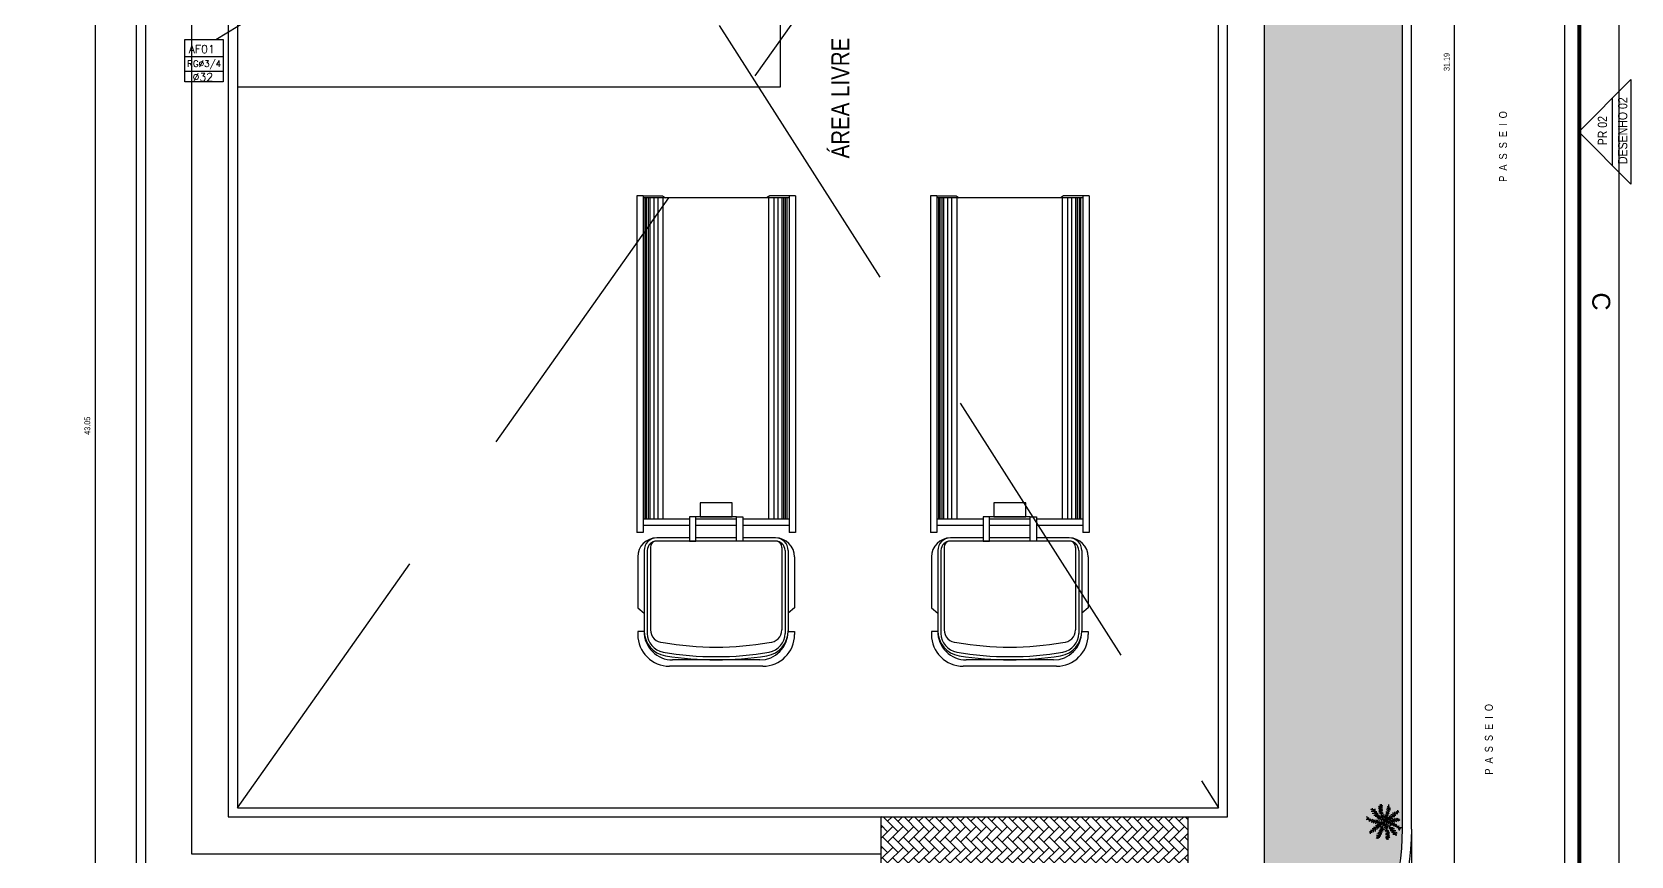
# Model space of a CAD drawing. Header units: millimetres. Extents: x 1904 to 2142, y -1319 to -1235.
# Drawn here: x 2102.03 to 2142.16, y -1288.09 to -1267.4 of the extents above; entities that cross this region are included whole.
import ezdxf
from ezdxf.enums import TextEntityAlignment as Align

# ---------------------------------------------------------------- set-up
doc = ezdxf.new("R2010")
doc.units = ezdxf.units.MM
doc.header["$LTSCALE"] = 30
doc.linetypes.add('HIDDEN', pattern=[0.375, 0.25, -0.125])
doc.layers.get('Defpoints').update_dxf_attribs({"linetype": 'CONTINUOUS'})
for name, color, linetype in [('arquitetura', 8, 'CONTINUOUS'), ('DIEN HOA', 111, 'CONTINUOUS'), ('E-txt-g', 3, 'CONTINUOUS'), ("PRANCHA - PROJETU'S", 7, 'CONTINUOUS'), ('Prumadas_Q', 3, 'CONTINUOUS'), ('Prumadas_T', 2, 'CONTINUOUS')]:
    doc.layers.add(name, color=color, linetype=linetype)
for name, color, linetype, lineweight in [('E-Pen-C', 4, 'CONTINUOUS', 15), ('E-Pen-G', 3, 'CONTINUOUS', 30), ('E-Txt-W', 7, 'CONTINUOUS', 20)]:
    doc.layers.add(name, color=color, linetype=linetype, lineweight=lineweight)
doc.styles.add('ARIAL', font='arial.ttf', dxfattribs={"height": 2})
doc.styles.add('ESC 1.100', font='ARIALN.TTF', dxfattribs={"height": 0.2})
doc.styles.add('F2', font='ARIALN.TTF')
doc.styles.add('REG60', font='romans.shx', dxfattribs={"width": 0.8, "height": 0.15})
doc.styles.add('REG80', font='romans.shx', dxfattribs={"width": 0.8, "height": 0.18})
doc.styles.add('ROMANS', font='simplex.shx', dxfattribs={"height": 6})
doc.dimstyles.new('DIMENSION-1', dxfattribs={"dimtxt": 0.145, "dimasz": 0.07, "dimexe": 1, "dimexo": 0, "dimgap": 0.12, "dimtad": 1, "dimzin": 7, "dimdsep": 46, "dimtxsty": 'F2', "dimblk1": 'TRACO', "dimblk2": 'TRACO', "dimsah": 1, "dimcen": 1, "dimse1": 1, "dimse2": 1, "dimclrd": 4, "dimclre": 256, "dimclrt": 4, "dimadec": 8, "dimazin": 0, "dimtfac": 1, "dimtix": 1, "dimtmove": 2, "dimatfit": 3, "dimldrblk": 'TRACO', "dimfxl": 1, "dimtolj": 1, "dimtzin": 0, "dimarcsym": 0})

# ---------------------------------------------------------------- blocks, each defined once
blk = doc.blocks.new('TXT-AMB75')
at = {"layer": 'E-txt-g', "style": 'REG80', "width": 0.8, "flags": 8}
blk.add_attdef('TXT', text='', height=0.2, dxfattribs=at).set_placement((0.005, 0.296), align=Align.CENTER)
at = {"layer": 'E-Txt-W', "style": 'REG60', "width": 0.8, "flags": 8}
blk.add_attdef('TXT', text='', height=0.15, dxfattribs=at).set_placement((0.005, 0.027), align=Align.CENTER)
blk = doc.blocks.new('TRACO')
at = {"layer": 'E-Pen-C'}
for p, q in [((-1, 0), (1, 0)), ((0, 1), (0, -1))]:
    blk.add_line(p, q, dxfattribs=at)
at = {"layer": 'E-Pen-G'}
blk.add_line((-0.42, -0.42), (0.42, 0.42), dxfattribs=at)
blk = doc.blocks.new('*D142')
at = {"layer": 'arquitetura', "color": 4, "linetype": 'Continuous', "lineweight": -2}
blk.add_line((2137.731, -1292.107), (2137.731, -1244.207), dxfattribs=at)
at = {"layer": 'Defpoints', "color": 0, "linetype": 'Continuous'}
for p in [(2136.658, -1244.137), (2137.731, -1244.137), (2136.658, -1292.177)]:
    blk.add_point(p, dxfattribs=at)
at = {"layer": 'arquitetura', "color": 4, "linetype": 'Continuous', "lineweight": -2, "xscale": 0.07, "yscale": 0.07, "zscale": 0.07}
for p, rotation in [((2137.731, -1244.137), 90), ((2137.731, -1292.177), 270)]:
    blk.add_blockref('TRACO', p, dxfattribs=dict(at, rotation=rotation))
at = {"layer": 'arquitetura', "color": 4, "linetype": 'Continuous', "insert": (2137.537, -1268.157), "char_height": 0.145, "attachment_point": 5, "rotation": 90, "style": 'F2'}
blk.add_mtext('\\A1;31.19', dxfattribs=at)
blk = doc.blocks.new('*D144')
at = {"layer": 'arquitetura', "color": 4, "linetype": 'Continuous', "lineweight": -2}
blk.add_line((2103.61, -1244.207), (2103.61, -1310.369), dxfattribs=at)
at = {"layer": 'Defpoints', "color": 0, "linetype": 'Continuous'}
for p in [(2104.643, -1244.137), (2103.61, -1310.439), (2104.643, -1310.439)]:
    blk.add_point(p, dxfattribs=at)
at = {"layer": 'arquitetura', "color": 4, "linetype": 'Continuous', "lineweight": -2, "xscale": 0.07, "yscale": 0.07, "zscale": 0.07}
for p, rotation in [((2103.61, -1244.137), 90), ((2103.61, -1310.439), 270)]:
    blk.add_blockref('TRACO', p, dxfattribs=dict(at, rotation=rotation))
at = {"layer": 'arquitetura', "color": 4, "linetype": 'Continuous', "insert": (2103.416, -1277.288), "char_height": 0.145, "attachment_point": 5, "rotation": 90, "style": 'F2'}
blk.add_mtext('\\A1;43.05', dxfattribs=at)
blk = doc.blocks.new('A$C43186C71')
at = {"layer": 'DIEN HOA', "color": 8}
for p, q in [((0, 1500), (3184, 1500)), ((0, 1500), (0, 1440)), ((0, 1440), (3184, 1440)), ((0, 1440), (0, 1258)), ((18, 1440), (18, 60)), ((3060, 1423), (18, 1423)), ((3060, 1408), (18, 1408)), ((3060, 1390), (18, 1390)), ((3060, 1375), (18, 1375)), ((3060, 1440), (3060, 1003)), ((3120, 1440), (3120, 1003)), ((3184, 1500), (3184, 1440)), ((3326, 1372), (4106, 1372)), ((3356, 1432), (4115, 1432)), ((3356, 1402), (4140, 1402)), ((3416, 1492), (3899, 1492)), ((3899, 1492), (3948, 1432)), ((4123, 1432), (4123, 1492)), ((4123, 1492), (4151, 1492)), ((0, 1258), (18, 1228)), ((3060, 1336), (18, 1336)), ((3060, 1300), (18, 1300)), ((3060, 1250), (18, 1250)), ((3236, 1312), (3236, 1003)), ((3266, 1312), (3266, 188)), ((4391, 1162), (4391, 338)), ((4451, 1192), (4451, 308)), ((3037, 943), (3037, 557)), ((3060, 943), (3060, 557)), ((3120, 943), (3120, 557)), ((3236, 943), (3236, 557)), ((3060, 497), (3060, 60)), ((3120, 497), (3120, 60)), ((3236, 497), (3236, 188)), ((0, 242), (18, 272)), ((0, 60), (0, 242)), ((3060, 250), (18, 250)), ((3060, 200), (18, 200)), ((3060, 164), (18, 164)), ((0, 60), (3184, 60)), ((0, 60), (0, 0)), ((0, 60), (3184, 60)), ((3060, 125), (18, 125)), ((3060, 110), (18, 110)), ((3060, 92), (18, 92)), ((3060, 77), (18, 77)), ((3184, 60), (3184, 0)), ((3326, 128), (4106, 128)), ((3356, 98), (4140, 98)), ((3356, 68), (4121, 68)), ((3416, 8), (3899, 8)), ((3899, 8), (3948, 68)), ((4123, 68), (4123, 8)), ((4123, 8), (4151, 8)), ((0, 0), (3184, 0)), ((0, 0), (3184, 0))]:
    blk.add_line(p, q, dxfattribs=at)
for points in [[(3037, 1003), (3266, 1003), (3266, 943), (3037, 943)], [(3036, 901), (2903, 901), (2903, 599), (3036, 599)], [(3037, 497), (3266, 497), (3266, 557), (3037, 557)]]:
    blk.add_lwpolyline(points, close=True, dxfattribs=at)
for centre, radius, start, end in [((3416, 1312), 180, 90, 180), ((3356, 1312), 120, 90, 180), ((3356, 1312), 90, 90, 180), ((3326, 1312), 60, 90, 180), ((4106, 1252), 120, 0, 90), ((4115, 1192), 240, 9.2506, 90), ((4121, 1162), 270, 0, 90), ((4140, 1222), 180, 9.777, 90), ((4151, 1192), 300, 0, 90), ((1402, 750), 2868, 349.9245, 10.0755), ((1402, 750), 2958, 350.223, 9.777), ((1402, 750), 2988, 350.7494, 9.2506), ((4121, 338), 270, 270, 0), ((4151, 308), 300, 270, 0), ((3356, 188), 120, 180, 270), ((3416, 188), 180, 180, 270), ((3326, 188), 60, 180, 270), ((3356, 188), 90, 180, 270), ((4106, 248), 120, 270, 0), ((4115, 308), 240, 270, 350.7494), ((4140, 278), 180, 270, 350.223)]:
    blk.add_arc(centre, radius, start, end, dxfattribs=at)
blk = doc.blocks.new('ADFSGASDFG')
at = {"layer": "PRANCHA - PROJETU'S", "color": 1}
blk.add_line((360.678, 107.346), (276.578, 107.346), dxfattribs=at)
at = {"layer": "PRANCHA - PROJETU'S", "color": 4, "const_width": 0.1}
blk.add_lwpolyline([(279.078, 106.346), (359.678, 106.346), (359.678, 48.946), (279.078, 48.946)], close=True, dxfattribs=at)
at = {"layer": "PRANCHA - PROJETU'S", "color": 50, "linetype": 'Continuous', "style": 'ARIAL'}
blk.add_text('C', height=0.45, dxfattribs=at).set_placement((315.828, 106.896), align=Align.MIDDLE)

msp = doc.modelspace()

# ---------------------------------------------------------------- hatches: boundary and pattern name
at = {"layer": 'arquitetura'}
h = msp.add_hatch(dxfattribs=at)
h.set_pattern_fill('GRASS', color=256, scale=0.308035, angle=90, style=0)
h.set_pattern_definition([(180, (2510.08072, -5234.78578), (-0.217813669, -0.217813669), [0.05775657, -0.377870767]), (135, (2510.08072, -5234.78578), (-0.217813669, -0.217813669), [0.05775657, -0.250278473]), (225, (2510.08072, -5234.78578), (0.217813669, -0.217813669), [0.05775657, -0.250278473])])
h.paths.add_polyline_path([(2132.962, -1292.698), (2132.962, -1252.993), (2136.427, -1252.993), (2136.407, -1287.897), (2136.175, -1289.122), (2135.721, -1290.218), (2135.252, -1290.955), (2134.695, -1291.599), (2134.288, -1291.971), (2133.373, -1292.597), (2133.098, -1292.74)])
h.paths.add_polyline_path([(2131.191, -1251.376), (2132.038, -1251.376), (2132.038, -1251.838), (2136.504, -1251.838), (2136.487, -1249.86), (2136.242, -1248.553), (2135.943, -1247.775), (2135.451, -1246.91), (2134.737, -1246.051), (2134.129, -1245.52), (2133.661, -1245.198), (2132.934, -1244.812), (2132.341, -1244.585), (2131.665, -1244.408), (2131.191, -1244.333)])
h = msp.add_hatch(dxfattribs=at)
h.set_pattern_fill('AR-HBONE', color=256, scale=0.046205, angle=90, style=0)
h.set_pattern_definition([(135, (2510.08072, -5234.78578), (-0.261376402, 2e-16), [0.55446308, -0.184821027]), (225, (2509.95004, -5234.65509), (-0.261376402, 2e-16), [0.55446308, -0.184821027])])
h.paths.add_polyline_path([(2123.336, -1296.312), (2125.991, -1295.28), (2125.991, -1295.1), (2125.583, -1295.269), (2125.991, -1294.98), (2125.991, -1287.106), (2123.336, -1287.106), (2123.336, -1293.398)])
h.paths.add_polyline_path([(2125.991, -1295.689), (2125.991, -1295.362), (2123.336, -1296.395), (2123.336, -1296.488), (2123.421, -1296.704)])
h.paths.add_polyline_path([(2131.037, -1293.698), (2131.037, -1287.106), (2125.991, -1287.106), (2125.991, -1295.28), (2129.654, -1293.855), (2129.682, -1293.927), (2125.991, -1295.362), (2125.991, -1295.689)])

# ---------------------------------------------------------------- linework, layer by layer
at = {"layer": 'arquitetura', "linetype": 'Continuous'}
for p, q in [((2104.643, -1244.137), (2104.643, -1310.439)), ((2136.658, -1287.411), (2136.658, -1251.838)), ((2136.427, -1287.411), (2136.427, -1252.069)), ((2106.953, -1287.106), (2132.038, -1287.106))]:
    msp.add_line(p, q, dxfattribs=at)
at = {"layer": 'arquitetura'}
for p, q in [((2140.5, -1289.057), (2140.5, -1249.527)), ((2106.953, -1251.838), (2106.953, -1287.106)), ((2132.038, -1287.106), (2132.038, -1251.838)), ((2104.874, -1252.069), (2104.874, -1309.857)), ((2120.815, -1268.778), (2120.815, -1252.069)), ((2106.029, -1252.993), (2106.029, -1288.03)), ((2132.962, -1292.804), (2132.962, -1252.993)), ((2107.184, -1268.778), (2120.815, -1268.778)), ((2141.696, -1270.753), (2141.696, -1269.069)), ((2107.184, -1273.152), (2107.184, -1279.743)), ((2135.885, -1286.82), (2135.856, -1286.792)), ((2135.886, -1286.808), (2135.923, -1286.818)), ((2123.336, -1287.106), (2123.336, -1293.398)), ((2131.037, -1287.106), (2131.037, -1293.693)), ((2135.582, -1287.171), (2135.514, -1287.184)), ((2135.556, -1287.155), (2135.533, -1287.096)), ((2135.609, -1287.186), (2135.577, -1287.12)), ((2135.629, -1287.196), (2135.58, -1287.219)), ((2135.665, -1287.211), (2135.619, -1287.154)), ((2135.69, -1286.944), (2135.633, -1286.924)), ((2135.725, -1286.992), (2135.646, -1286.967)), ((2135.76, -1287.034), (2135.671, -1287.02)), ((2135.68, -1286.929), (2135.672, -1286.887)), ((2135.709, -1287.226), (2135.672, -1287.167)), ((2135.79, -1287.068), (2135.706, -1287.071)), ((2135.707, -1286.967), (2135.708, -1286.91)), ((2135.763, -1287.238), (2135.709, -1287.18)), ((2135.745, -1287.016), (2135.74, -1286.908)), ((2135.816, -1287.096), (2135.745, -1287.096)), ((2135.796, -1287.243), (2135.76, -1287.183)), ((2135.774, -1287.051), (2135.775, -1286.96)), ((2135.855, -1287.132), (2135.784, -1287.133)), ((2135.834, -1287.246), (2135.8, -1287.189)), ((2135.81, -1287.09), (2135.809, -1287.001)), ((2135.884, -1287.16), (2135.813, -1287.16)), ((2135.882, -1286.895), (2135.828, -1286.844)), ((2135.883, -1286.933), (2135.83, -1286.887)), ((2135.886, -1286.97), (2135.832, -1286.93)), ((2135.837, -1287.117), (2135.834, -1287.054)), ((2135.892, -1287.013), (2135.835, -1286.973)), ((2135.875, -1287.246), (2135.847, -1287.199)), ((2135.883, -1286.858), (2135.848, -1286.832)), ((2135.9, -1287.05), (2135.848, -1287.015)), ((2135.915, -1287.109), (2135.862, -1287.079)), ((2135.872, -1287.146), (2135.869, -1287.082)), ((2135.93, -1287.151), (2135.875, -1287.121)), ((2135.882, -1286.874), (2135.926, -1286.871)), ((2135.883, -1286.917), (2135.933, -1286.908)), ((2135.884, -1286.836), (2135.93, -1286.844)), ((2135.885, -1286.954), (2135.935, -1286.941)), ((2135.889, -1286.992), (2135.932, -1286.978)), ((2135.946, -1287.191), (2135.894, -1287.169)), ((2135.896, -1287.035), (2135.949, -1287.004)), ((2135.922, -1287.242), (2135.896, -1287.17)), ((2135.908, -1287.082), (2135.962, -1287.047)), ((2135.923, -1287.131), (2135.97, -1287.084)), ((2135.942, -1287.174), (2135.985, -1287.125)), ((2136.007, -1287.141), (2135.973, -1287.086)), ((2135.975, -1287.198), (2136.019, -1287.171)), ((2136.026, -1287.101), (2135.987, -1287.05)), ((2136.043, -1287.056), (2136.009, -1287.02)), ((2136.016, -1287.122), (2136.06, -1287.095)), ((2136.055, -1287.019), (2136.02, -1286.973)), ((2136.02, -1287.198), (2136.04, -1287.123)), ((2136.068, -1286.964), (2136.024, -1286.922)), ((2136.03, -1287.196), (2136.069, -1287.203)), ((2136.076, -1286.924), (2136.035, -1286.876)), ((2136.037, -1287.079), (2136.078, -1287.063)), ((2136.043, -1287.239), (2136.078, -1287.191)), ((2136.047, -1287.043), (2136.091, -1287.017)), ((2136.053, -1287.181), (2136.073, -1287.105)), ((2136.081, -1286.883), (2136.058, -1286.837)), ((2136.06, -1287), (2136.106, -1286.963)), ((2136.071, -1286.95), (2136.133, -1286.918)), ((2136.074, -1287.166), (2136.146, -1287.171)), ((2136.078, -1286.91), (2136.13, -1286.88)), ((2136.08, -1287.245), (2136.116, -1287.205)), ((2136.082, -1286.866), (2136.112, -1286.851)), ((2136.086, -1287.158), (2136.114, -1287.071)), ((2136.105, -1287.203), (2136.145, -1287.171)), ((2136.112, -1287.14), (2136.188, -1287.136)), ((2136.132, -1287.202), (2136.197, -1287.239)), ((2136.136, -1287.122), (2136.15, -1287.042)), ((2136.154, -1287.201), (2136.204, -1287.152)), ((2136.168, -1287.098), (2136.234, -1287.096)), ((2136.18, -1287.198), (2136.236, -1287.23)), ((2136.184, -1287.085), (2136.191, -1286.996)), ((2136.21, -1287.064), (2136.264, -1287.062)), ((2136.213, -1287.193), (2136.242, -1287.144)), ((2136.226, -1287.05), (2136.238, -1286.978)), ((2136.228, -1287.19), (2136.284, -1287.222)), ((2136.256, -1287.024), (2136.31, -1287.022)), ((2136.256, -1287.184), (2136.285, -1287.142)), ((2136.272, -1287.01), (2136.285, -1286.959)), ((2136.281, -1287.178), (2136.337, -1287.209)), ((2136.29, -1286.993), (2136.344, -1286.977)), ((2136.297, -1287.174), (2136.317, -1287.14)), ((2136.306, -1286.979), (2136.314, -1286.939)), ((2136.317, -1287.168), (2136.363, -1287.191)), ((2135.644, -1287.476), (2135.591, -1287.492)), ((2135.629, -1287.49), (2135.62, -1287.53)), ((2135.678, -1287.445), (2135.624, -1287.447)), ((2135.686, -1287.219), (2135.643, -1287.247)), ((2135.662, -1287.459), (2135.649, -1287.51)), ((2135.725, -1287.405), (2135.67, -1287.407)), ((2135.732, -1287.232), (2135.693, -1287.267)), ((2135.708, -1287.419), (2135.696, -1287.491)), ((2135.767, -1287.371), (2135.701, -1287.373)), ((2135.78, -1287.241), (2135.74, -1287.277)), ((2135.75, -1287.384), (2135.744, -1287.472)), ((2135.822, -1287.329), (2135.747, -1287.332)), ((2135.833, -1287.57), (2135.773, -1287.582)), ((2135.807, -1287.608), (2135.777, -1287.614)), ((2135.798, -1287.347), (2135.784, -1287.427)), ((2135.856, -1287.531), (2135.784, -1287.543)), ((2135.86, -1287.303), (2135.788, -1287.298)), ((2135.81, -1287.244), (2135.791, -1287.281)), ((2135.881, -1287.484), (2135.806, -1287.512)), ((2135.82, -1287.589), (2135.806, -1287.661)), ((2135.848, -1287.311), (2135.82, -1287.398)), ((2135.854, -1287.246), (2135.827, -1287.293)), ((2135.906, -1287.427), (2135.838, -1287.47)), ((2135.845, -1287.551), (2135.84, -1287.632)), ((2135.92, -1287.388), (2135.853, -1287.424)), ((2135.881, -1287.288), (2135.861, -1287.364)), ((2135.864, -1287.518), (2135.867, -1287.596)), ((2135.904, -1287.273), (2135.865, -1287.266)), ((2135.935, -1287.342), (2135.879, -1287.377)), ((2135.888, -1287.47), (2135.893, -1287.549)), ((2135.928, -1287.258), (2135.897, -1287.324)), ((2135.915, -1287.404), (2135.935, -1287.467)), ((2135.927, -1287.368), (2135.952, -1287.432)), ((2135.954, -1287.242), (2135.944, -1287.306)), ((2135.979, -1287.258), (2135.944, -1287.306)), ((2135.995, -1287.293), (2135.952, -1287.343)), ((2136.012, -1287.338), (2135.965, -1287.385)), ((2136.027, -1287.386), (2135.972, -1287.422)), ((2136.038, -1287.434), (2135.985, -1287.465)), ((2135.988, -1287.277), (2136.041, -1287.3)), ((2136.049, -1287.514), (2135.999, -1287.528)), ((2136.052, -1287.552), (2136.001, -1287.56)), ((2136.045, -1287.477), (2136.003, -1287.49)), ((2136.005, -1287.318), (2136.059, -1287.348)), ((2136.052, -1287.595), (2136.009, -1287.598)), ((2136.016, -1287.236), (2136.038, -1287.299)), ((2136.019, -1287.36), (2136.072, -1287.39)), ((2136.035, -1287.419), (2136.087, -1287.454)), ((2136.042, -1287.456), (2136.1, -1287.496)), ((2136.048, -1287.499), (2136.102, -1287.539)), ((2136.051, -1287.536), (2136.104, -1287.582)), ((2136.052, -1287.574), (2136.107, -1287.624)), ((2136.052, -1287.611), (2136.086, -1287.636)), ((2136.06, -1287.242), (2136.078, -1287.293)), ((2136.064, -1287.32), (2136.134, -1287.333)), ((2136.097, -1287.351), (2136.101, -1287.415)), ((2136.1, -1287.25), (2136.122, -1287.312)), ((2136.119, -1287.373), (2136.19, -1287.373)), ((2136.123, -1287.256), (2136.149, -1287.224)), ((2136.124, -1287.378), (2136.125, -1287.468)), ((2136.136, -1287.26), (2136.16, -1287.326)), ((2136.145, -1287.4), (2136.229, -1287.397)), ((2136.152, -1287.266), (2136.198, -1287.238)), ((2136.161, -1287.418), (2136.16, -1287.509)), ((2136.168, -1287.271), (2136.209, -1287.339)), ((2136.175, -1287.434), (2136.264, -1287.449)), ((2136.19, -1287.453), (2136.195, -1287.561)), ((2136.197, -1287.284), (2136.242, -1287.257)), ((2136.209, -1287.477), (2136.288, -1287.502)), ((2136.219, -1287.294), (2136.243, -1287.359)), ((2136.228, -1287.502), (2136.227, -1287.559)), ((2136.228, -1287.517), (2136.284, -1287.535)), ((2136.24, -1287.306), (2136.287, -1287.287)), ((2136.254, -1287.54), (2136.262, -1287.582)), ((2136.259, -1287.317), (2136.292, -1287.383)), ((2136.291, -1287.339), (2136.343, -1287.327)), ((2136.309, -1287.353), (2136.327, -1287.424)), ((2136.332, -1287.373), (2136.401, -1287.375)), ((2136.334, -1287.391), (2136.345, -1287.451)), ((2136.05, -1287.633), (2136.005, -1287.625)), ((2136.048, -1287.661), (2136.011, -1287.651)), ((2136.049, -1287.648), (2136.079, -1287.676)), ((2106.029, -1288.03), (2123.336, -1288.03))]:
    msp.add_line(p, q, dxfattribs=at)
at = {"layer": 'arquitetura', "linetype": 'HIDDEN'}
for p, q in [((2107.184, -1286.875), (2131.807, -1252.069)), ((2119.275, -1267.238), (2131.807, -1286.875)), ((2136.658, -1287.411), (2136.658, -1292.177))]:
    msp.add_line(p, q, dxfattribs=at)
at = {"layer": 'arquitetura'}
for points in [[(2107.184, -1252.069), (2107.184, -1286.875), (2131.807, -1286.875), (2131.807, -1252.069), (2107.184, -1252.069)], [(2142.164, -1268.6), (2142.164, -1271.222), (2140.854, -1269.911), (2142.164, -1268.6)]]:
    msp.add_lwpolyline(points, dxfattribs=at)
for centre, radius, start, end in [((2136.625, -1286.889), 0.743, 172.1456, 207.6975), ((2135.354, -1286.816), 0.73, 326.1446, 1.7902), ((2135.855, -1286.71), 0.537, 232.889, 282.0535), ((2136.635, -1286.295), 1.146, 211.7433, 229.712), ((2135.024, -1285.635), 1.857, 300.5265, 314.6166), ((2136.09, -1286.463), 0.741, 268.3976, 291.0107), ((2136.91, -1288.834), 1.857, 120.5265, 134.6166), ((2135.121, -1287.114), 0.845, 320.8338, 346.9381), ((2135.515, -1287.566), 0.41, 9.8435, 18.6765), ((2135.309, -1287.58), 0.743, 352.1456, 27.6975), ((2135.972, -1287.771), 0.537, 41.3692, 90.5337), ((2135.3, -1288.174), 1.146, 31.7433, 49.712)]:
    msp.add_arc(centre, radius, start, end, dxfattribs=at)
at = {"layer": 'arquitetura', "linetype": 'Continuous'}
for radius in [5.93, 6.161]:
    msp.add_arc((2130.498, -1287.411), radius, 286.6007, 360, dxfattribs=at)
at = {"layer": 'Prumadas_Q'}
for p, q in [((2106.643, -1267.591), (2107.469, -1267.094)), ((2105.861, -1267.591), (2106.828, -1267.591)), ((2105.861, -1268.653), (2105.861, -1267.591)), ((2106.828, -1267.591), (2106.828, -1268.653)), ((2106.828, -1268.653), (2105.861, -1268.653))]:
    msp.add_line(p, q, dxfattribs=at)
at = {"layer": 'Prumadas_T'}
for p, q in [((2105.861, -1268.019), (2106.828, -1268.019)), ((2105.861, -1268.39), (2106.828, -1268.39))]:
    msp.add_line(p, q, dxfattribs=at)

# ---------------------------------------------------------------- block references
at = {"layer": 'arquitetura'}
ref = msp.add_blockref('TXT-AMB75', (2123.343, -1269.076), dxfattribs=dict(at, xscale=2.245575472452328, yscale=2.245575472452328, zscale=2.245575472452328, rotation=89.99999999999997))
ref.add_attrib('TXT', 'ÁREA LIVRE', dxfattribs={"layer": 'E-txt-g', "color": 2, "height": 0.4491, "rotation": 90, "style": 'F2'}).set_placement((2122.541, -1269.063), align=Align.CENTER)
ref = msp.add_blockref('TXT-AMB75', (2139.369, -1270.226), dxfattribs=dict(at, xscale=1.122787736226164, yscale=1.122787736226164, zscale=1.122787736226164, rotation=89.99999999999997))
ref.add_attrib('TXT', 'P  A  S  S  E  I  O', dxfattribs={"layer": 'E-txt-g', "color": 2, "height": 0.20022, "rotation": 90, "style": 'F2'}).set_placement((2139.052, -1270.279), align=Align.CENTER)
at = {"layer": 'arquitetura', "xscale": 0.002652121519605203, "yscale": 0.002652121519605203, "zscale": 0.002652121519605203, "rotation": 270}
for p in [(2117.211, -1271.521), (2124.583, -1271.521)]:
    msp.add_blockref('A$C43186C71', p, dxfattribs=at)
at = {"layer": 'arquitetura'}
ref = msp.add_blockref('TXT-AMB75', (2139.013, -1285.106), dxfattribs=dict(at, xscale=1.122787736226164, yscale=1.122787736226164, zscale=1.122787736226164, rotation=89.99999999999997))
ref.add_attrib('TXT', 'P  A  S  S  E  I  O', dxfattribs={"layer": 'E-txt-g', "color": 2, "height": 0.20022, "rotation": 90, "style": 'F2'}).set_placement((2138.696, -1285.159), align=Align.CENTER)
at = {"layer": "PRANCHA - PROJETU'S", "color": 1, "rotation": 270}
msp.add_blockref('ADFSGASDFG', (2034.522, -958.341), dxfattribs=at)

# ---------------------------------------------------------------- texts
at = {"layer": 'arquitetura', "char_height": 0.231, "attachment_point": 5, "rotation": 90, "style": 'ESC 1.100'}
for s, insert, width in [('DESENHO 02', (2141.957, -1269.881), 2.22753), ('PR 02', (2141.448, -1269.881), 1.04446)]:
    msp.add_mtext(s, dxfattribs=dict(at, insert=insert, width=width))
at = {"layer": 'Prumadas_T', "style": 'ROMANS'}
for s, height, p in [('AF01', 0.2009, (2106.29, -1267.934)), ('RG%%C3/4', 0.1607, (2106.349, -1268.28, -0.298)), ('%%C32', 0.2009, (2106.316, -1268.636))]:
    msp.add_text(s, height=height, rotation=0, dxfattribs=at).set_placement(p, align=Align.CENTER)

# ---------------------------------------------------------------- dimensions: what is measured, and where the dimension line sits
at = {"layer": 'arquitetura', "linetype": 'Continuous'}
for base, p1, p2, text, picture, middle in [((2103.61, -1310.439), (2104.643, -1244.137), (2104.643, -1310.439), '43.05', '*D144', (2103.416, -1277.288)), ((2137.731, -1244.137), (2136.658, -1292.177), (2136.658, -1244.137), '31.19', '*D142', (2137.537, -1268.157))]:
    dim = msp.add_linear_dim(base=base, p1=p1, p2=p2, angle=90, text=text, dimstyle='DIMENSION-1', override={"dimadec": 0, "dimfxl": 0.04}, dxfattribs=at)
    dim.commit()
    dim.dimension.update_dxf_attribs({"geometry": picture, "text_midpoint": middle})

doc.saveas('drawing.dxf')
